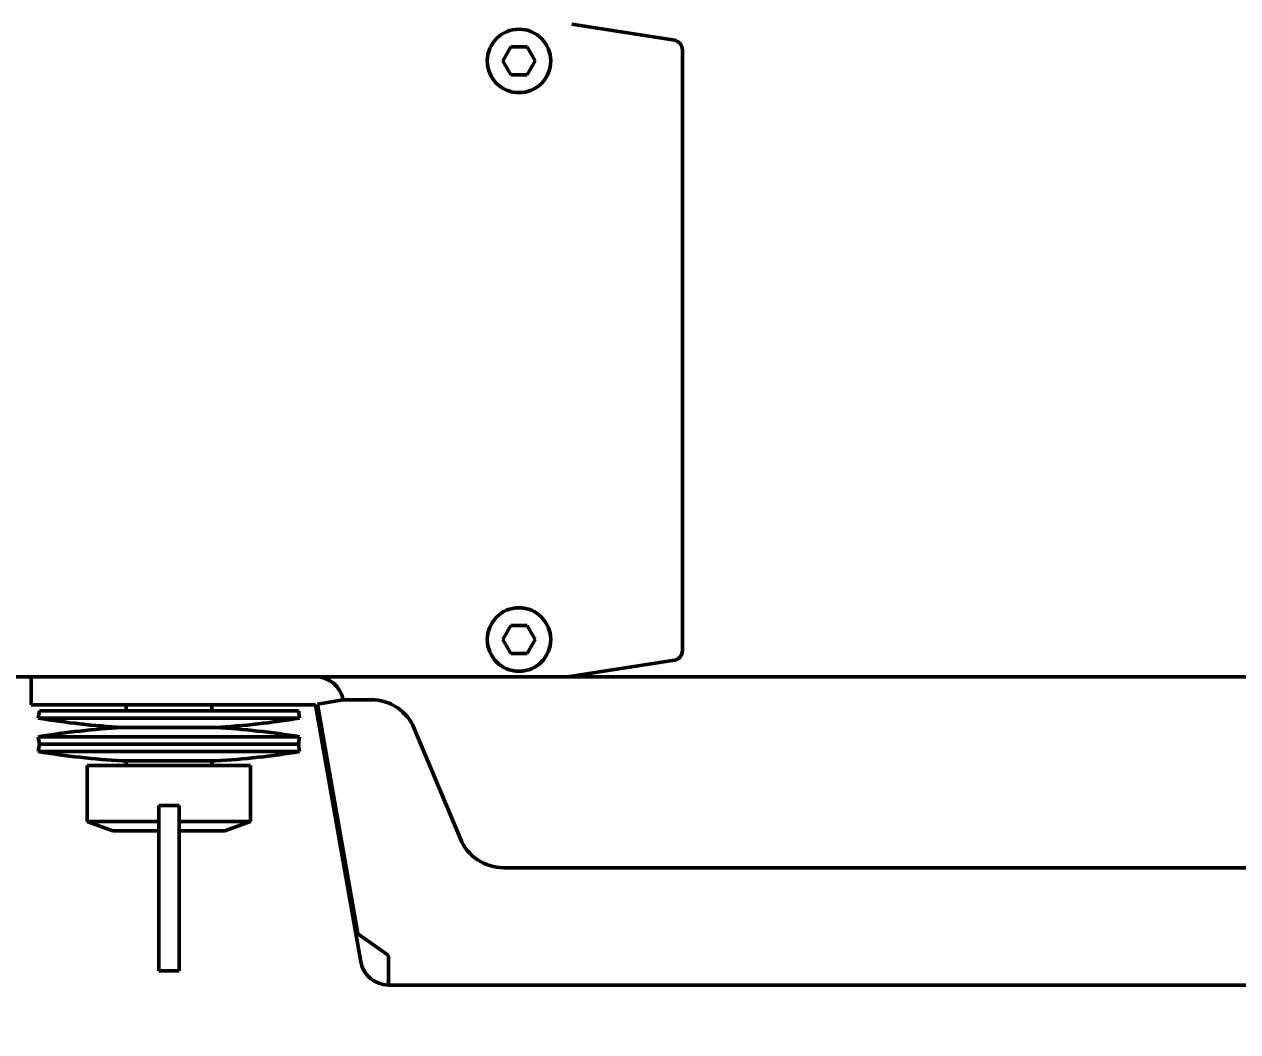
# Model space of a CAD drawing. Header units: millimetres. Extents: x 100 to 5488, y 100 to 4218.
# Drawn here: x 2186.1 to 2316.1, y 2052.7 to 2160.7 of the extents above; entities that cross this region are included whole.
import ezdxf

# ---------------------------------------------------------------- set-up
doc = ezdxf.new("R2010")
doc.units = ezdxf.units.MM
doc.header["$LTSCALE"] = 20
doc.layers.add('Dimension (ANSI)', color=7, linetype='Continuous', lineweight=25)
doc.layers.add('Visible (ANSI)', color=7, linetype='Continuous', lineweight=50)
doc.styles.add('My Text', font='tahoma.ttf')
doc.dimstyles.new('My Dimension - mm [in] (ANSI)', dxfattribs={"dimscale": 20, "dimtxt": 0.7, "dimasz": 2.5, "dimexe": 3.175, "dimexo": 1.6002, "dimgap": 0.8, "dimtad": 0, "dimtoh": 1, "dimrnd": 1e-08, "dimzin": 4, "dimdsep": 46, "dimtxsty": 'My Text', "dimcen": 0.09, "dimdle": 10, "dimclrd": 1, "dimclre": 1, "dimclrt": 1, "dimadec": 1, "dimazin": 1, "dimtfac": 4.354286, "dimtofl": 0, "dimtmove": 0, "dimatfit": 3, "dimfxl": 1, "dimtolj": 1, "dimtzin": 4, "dimlwd": -1, "dimlwe": -1, "dimarcsym": 0})

# ---------------------------------------------------------------- blocks, each defined once
blk = doc.blocks.new('*D9')
at = {"layer": 'Defpoints', "color": 0, "transparency": 16777216}
for p in [(1582.11, 2091.04), (2581.11, 2091.04), (2581.11, 1935.54)]:
    blk.add_point(p, dxfattribs=at)
at = {"layer": 'Dimension (ANSI)', "color": 1, "transparency": 16777216}
for p, q in [((1582.11, 2059.04), (1582.11, 1872.04)), ((2581.11, 2059.04), (2581.11, 1872.04)), ((1632.11, 1935.54), (1968.18, 1935.54)), ((2531.11, 1935.54), (2195.04, 1935.54))]:
    blk.add_line(p, q, dxfattribs=at)
for points in [[(1632.11, 1943.88), (1632.11, 1927.21), (1582.11, 1935.54)], [(2531.11, 1943.88), (2531.11, 1927.21), (2581.11, 1935.54)]]:
    blk.add_solid(points, dxfattribs=at)
at = {"layer": 'Dimension (ANSI)', "color": 1, "transparency": 16777216, "insert": (2081.61, 1944.7), "char_height": 14, "attachment_point": 2, "style": 'My Text'}
blk.add_mtext('\\A1;999.00 mm [39.331 in]', dxfattribs=at)

msp = doc.modelspace()

# ---------------------------------------------------------------- linework, layer by layer
at = {"layer": 'Visible (ANSI)'}
for p, q in [((2255.763, 2158.953), (2244.762, 2160.67)), ((2238.247, 2158.241), (2237.381, 2156.741)), ((2238.247, 2158.241), (2239.979, 2158.241)), ((2240.845, 2156.741), (2239.979, 2158.241)), ((2237.381, 2156.741), (2238.247, 2155.241)), ((2239.979, 2155.241), (2240.845, 2156.741)), ((2256.613, 2093.582), (2256.613, 2157.9)), ((2239.979, 2155.241), (2238.247, 2155.241)), ((2238.247, 2096.241), (2237.381, 2094.741)), ((2238.247, 2096.241), (2239.979, 2096.241)), ((2240.845, 2094.741), (2239.979, 2096.241)), ((2237.381, 2094.741), (2238.247, 2093.241)), ((2239.979, 2093.241), (2240.845, 2094.741)), ((2239.979, 2093.241), (2238.247, 2093.241)), ((2244.762, 2090.812), (2255.763, 2092.529)), ((1919.409, 2090.741), (2243.817, 2090.741)), ((2186.837, 2087.741), (2186.837, 2090.741)), ((2553.835, 2090.741), (2243.817, 2090.741)), ((2217.51, 2087.81), (2220.268, 2088.296)), ((2221.852, 2063.189), (2217.51, 2087.81)), ((2223.279, 2088.296), (2220.268, 2088.296)), ((2191.837, 2087.741), (2186.837, 2087.741)), ((2187.743, 2087.109), (2187.613, 2086.319)), ((2187.743, 2087.109), (2215.483, 2087.109)), ((2217.319, 2087.741), (2191.837, 2087.741)), ((2197.013, 2087.109), (2197.013, 2087.741)), ((2206.213, 2087.109), (2206.213, 2087.741)), ((2215.483, 2087.109), (2215.613, 2086.319)), ((2217.319, 2087.741), (2222.176, 2060.2)), ((2187.613, 2086.319), (2215.613, 2086.319)), ((2196.613, 2085.319), (2206.613, 2085.319)), ((2206.613, 2085.319), (2196.613, 2085.319)), ((2227.895, 2085.219), (2232.831, 2073.373)), ((2215.613, 2084.319), (2187.613, 2084.319)), ((2187.743, 2083.53), (2187.613, 2084.319)), ((2215.483, 2083.53), (2215.613, 2084.319)), ((2187.743, 2083.53), (2187.613, 2082.741)), ((2187.613, 2082.741), (2215.613, 2082.741)), ((2187.743, 2083.53), (2215.483, 2083.53)), ((2187.743, 2083.53), (2215.483, 2083.53)), ((2215.483, 2083.53), (2215.613, 2082.741)), ((2206.613, 2081.741), (2196.613, 2081.741)), ((2197.013, 2081.241), (2197.013, 2081.741)), ((2206.213, 2081.241), (2206.213, 2081.741)), ((2192.863, 2081.241), (2210.363, 2081.241)), ((2192.863, 2075.241), (2192.863, 2081.241)), ((2210.363, 2075.241), (2210.363, 2081.241)), ((2200.513, 2059.241), (2200.513, 2076.973)), ((2202.713, 2059.241), (2202.713, 2076.973)), ((2200.513, 2075.241), (2192.863, 2075.241)), ((2195.613, 2074.241), (2192.863, 2075.241)), ((2202.713, 2075.241), (2210.363, 2075.241)), ((2207.613, 2074.241), (2210.363, 2075.241)), ((2195.613, 2074.241), (2200.513, 2074.241)), ((2202.713, 2074.241), (2207.613, 2074.241)), ((2425.779, 2070.296), (2237.446, 2070.296)), ((2225.095, 2060.918), (2221.852, 2063.189)), ((2225.095, 2060.918), (2225.13, 2060.721)), ((2225.13, 2057.721), (2225.13, 2060.721)), ((2200.513, 2059.241), (2202.713, 2059.241)), ((2438.095, 2057.721), (2225.13, 2057.721))]:
    msp.add_line(p, q, dxfattribs=at)
for centre in [(2239.113, 2156.741), (2239.113, 2094.741)]:
    msp.add_circle(centre, 3.4, dxfattribs=at)
for centre, radius, start, end in [((2217.319, 2087.741), 3, 10.66078, 90), ((2223.279, 2083.296), 5, 22.61986, 90), ((2201.613, 2171.319), 86.145, 260.64702, 266.6726), ((2201.613, 1999.319), 86.145, 93.3274, 99.35298), ((2201.613, 2171.319), 86.145, 273.3274, 279.35298), ((2201.613, 1999.319), 86.145, 80.64702, 86.6726), ((2201.613, 2167.741), 86.145, 260.64702, 266.6726), ((2201.613, 2167.741), 86.145, 273.3274, 279.35298), ((2237.446, 2075.296), 5, 202.61986, 270), ((2225.13, 2060.721), 3, 190, 270)]:
    msp.add_arc(centre, radius, start, end, dxfattribs=at)
for centre, major_axis, ratio, start_param, end_param in [((2255.613, 2157.893), (0.049, 1.07), 0.9335383, 4.761093, 6.1810366), ((2255.613, 2093.588), (0.049, -1.07), 0.9335383, 0.1021487, 1.5220923), ((2243.776, 2091.741), (2.566, -0.019), 0.389684, 4.7313406, 5.1100028)]:
    msp.add_ellipse(centre, major_axis=major_axis, ratio=ratio, start_param=start_param, end_param=end_param, dxfattribs=at)
msp.add_open_spline([(2202.713, 2076.973), (2202.469, 2076.965), (2202.225, 2076.96), (2201.98, 2076.957), (2201.735, 2076.954), (2201.49, 2076.954), (2201.245, 2076.957), (2201, 2076.96), (2200.756, 2076.965), (2200.513, 2076.973)], degree=3, knots=[0, 0, 0, 0, 0.3333333, 0.3333333, 0.3333333, 0.6666667, 0.6666667, 0.6666667, 1, 1, 1, 1], dxfattribs=at)

# ---------------------------------------------------------------- dimensions: what is measured, and where the dimension line sits
at = {"layer": 'Dimension (ANSI)', "color": 1, "true_color": 0xff0000}
dim = msp.add_linear_dim(base=(2581.113, 1935.542), p1=(1582.113, 2091.041), p2=(2581.113, 2091.041), angle=180, text='<> mm [39.331 in]', dimstyle='My Dimension - mm [in] (ANSI)', override={"dimgap": 0.8, "dimtoh": 0, "dimdec": 2, "dimpost": '', "dimtol": 0, "dimlim": 0, "dimtp": 0, "dimtm": 0, "dimtdec": 2, "dimatfit": 1}, dxfattribs=at)
dim.commit()
dim.dimension.update_dxf_attribs({"geometry": '*D9', "text_midpoint": (2081.613, 1935.542), "dimtype": 160})

doc.saveas('drawing.dxf')
